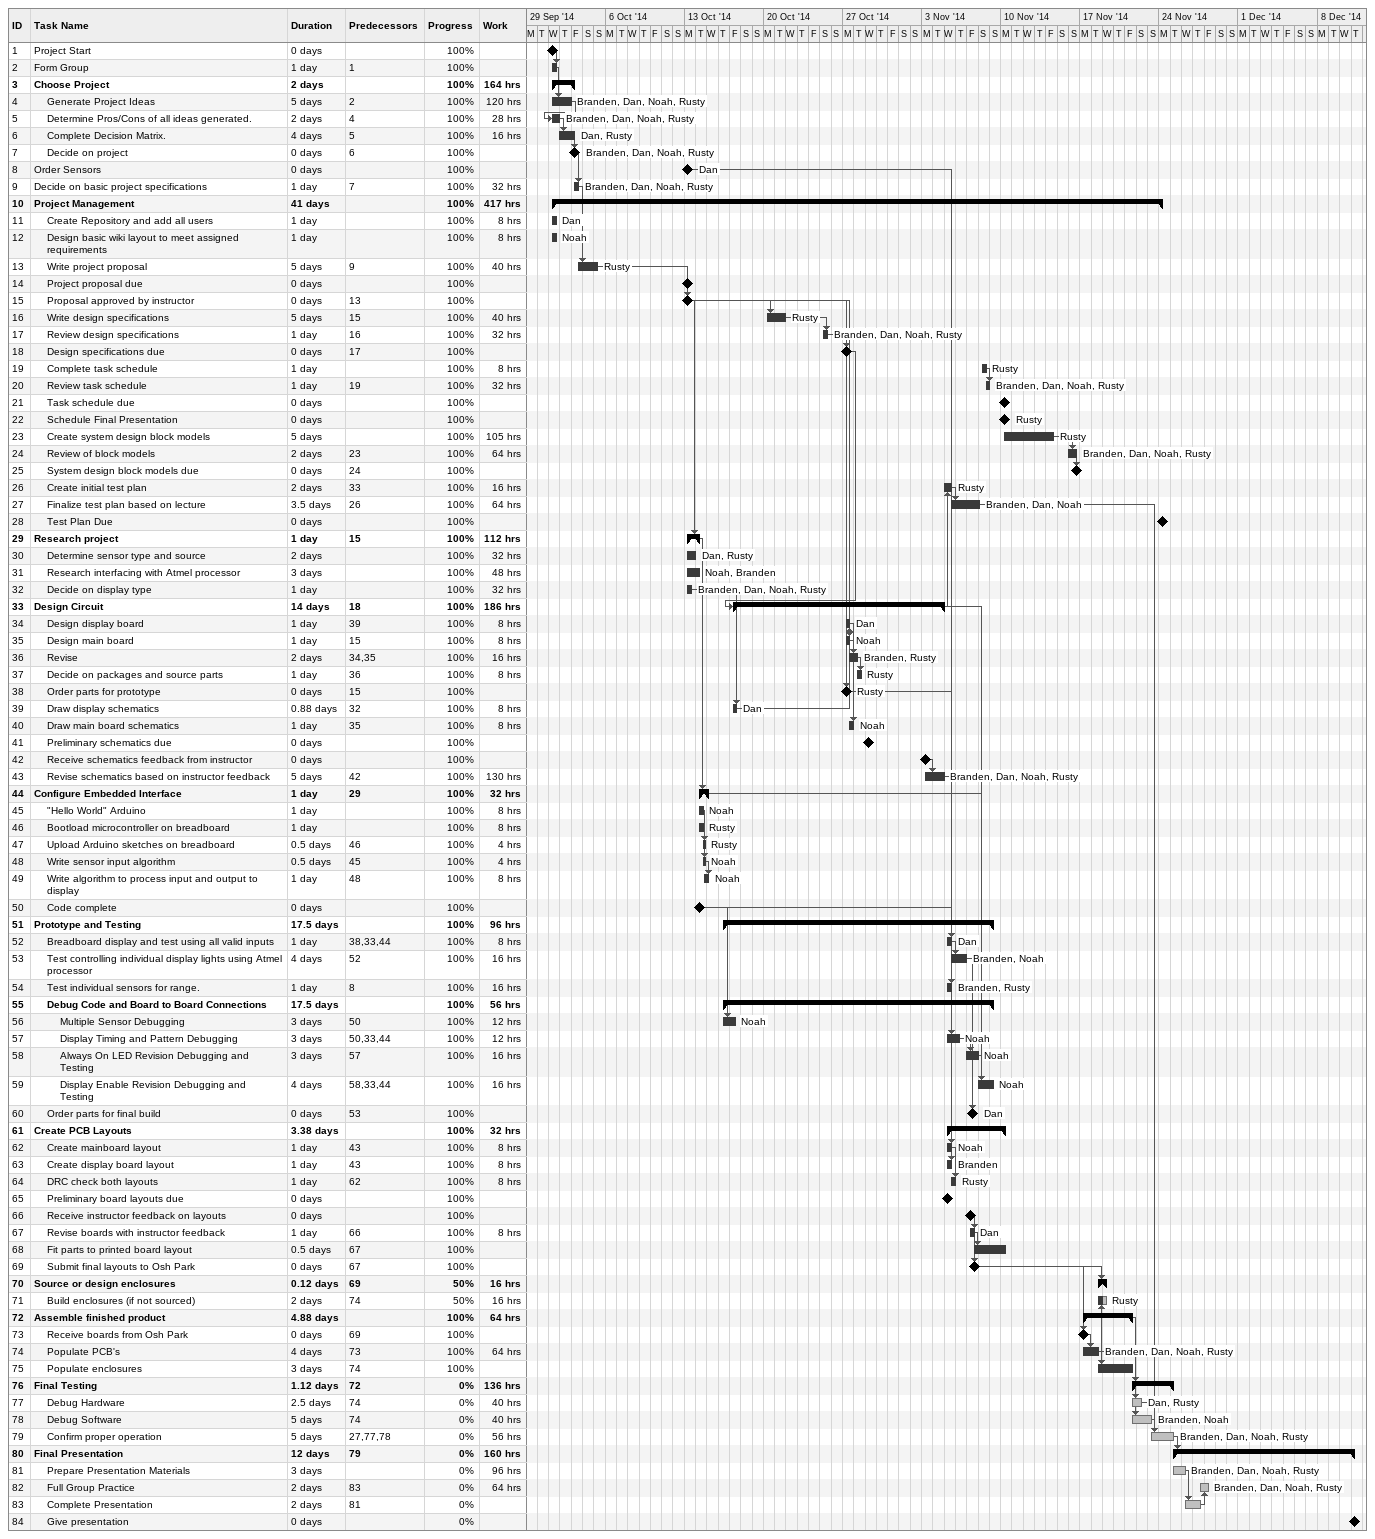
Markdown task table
| ID | Level | Task | Duration | Start | Finish | Predecessors | Resources | % complete | Work (h) |
|---|---|---|---|---|---|---|---|---|---|
| 1 | 1 | Project Start | 0d | 2014-10-01 | 2014-10-01 |  |  | 100 |  |
| 2 | 1 | Form Group | 1d | 2014-10-01 | 2014-10-01 | 1 |  | 100 |  |
| 3 | 1 | **Choose Project** | 2d | 2014-10-01 | 2014-10-03 |  |  | 100 | 164 |
| 4 | 2 | Generate Project Ideas | 5d | 2014-10-01 | 2014-10-03 | 2 | Branden, Dan, Noah, Rusty | 100 | 120 |
| 5 | 2 | Determine Pros/Cons of all ideas generated. | 2d | 2014-10-01 | 2014-10-02 | 4 | Branden, Dan, Noah, Rusty | 100 | 28 |
| 6 | 2 | Complete Decision Matrix. | 4d | 2014-10-02 | 2014-10-03 | 5 | Dan, Rusty | 100 | 16 |
| 7 | 2 | Decide on project | 0d | 2014-10-03 | 2014-10-03 | 6 | Branden, Dan, Noah, Rusty | 100 |  |
| 8 | 1 | Order Sensors | 0d | 2014-10-13 | 2014-10-13 |  | Dan | 100 |  |
| 9 | 1 | Decide on basic project specifications | 1d | 2014-10-03 | 2014-10-03 | 7 | Branden, Dan, Noah, Rusty | 100 | 32 |
| 10 | 1 | **Project Management** | 41d | 2014-10-01 | 2014-11-24 |  |  | 100 | 417 |
| 11 | 2 | Create Repository and add all users | 1d | 2014-10-01 | 2014-10-01 |  | Dan | 100 | 8 |
| 12 | 2 | Design basic wiki layout to meet assigned requirements | 1d | 2014-10-01 | 2014-10-01 |  | Noah | 100 | 8 |
| 13 | 2 | Write project proposal | 5d | 2014-10-03 | 2014-10-05 | 9 | Rusty | 100 | 40 |
| 14 | 2 | Project proposal due | 0d | 2014-10-13 | 2014-10-13 |  |  | 100 |  |
| 15 | 2 | Proposal approved by instructor | 0d | 2014-10-13 | 2014-10-13 | 13 |  | 100 |  |
| 16 | 2 | Write design specifications | 5d | 2014-10-20 | 2014-10-22 | 15 | Rusty | 100 | 40 |
| 17 | 2 | Review design specifications | 1d | 2014-10-25 | 2014-10-25 | 16 | Branden, Dan, Noah, Rusty | 100 | 32 |
| 18 | 2 | Design specifications due | 0d | 2014-10-27 | 2014-10-27 | 17 |  | 100 |  |
| 19 | 2 | Complete task schedule | 1d | 2014-11-08 | 2014-11-08 |  | Rusty | 100 | 8 |
| 20 | 2 | Review task schedule | 1d | 2014-11-08 | 2014-11-09 | 19 | Branden, Dan, Noah, Rusty | 100 | 32 |
| 21 | 2 | Task schedule due | 0d | 2014-11-10 | 2014-11-10 |  |  | 100 |  |
| 22 | 2 | Schedule Final Presentation | 0d | 2014-11-10 | 2014-11-10 |  | Rusty | 100 |  |
| 23 | 2 | Create system design block models | 5d | 2014-11-10 | 2014-11-14 |  | Rusty | 100 | 105 |
| 24 | 2 | Review of block models | 2d | 2014-11-16 | 2014-11-16 | 23 | Branden, Dan, Noah, Rusty | 100 | 64 |
| 25 | 2 | System design block models due | 0d | 2014-11-16 | 2014-11-16 | 24 |  | 100 |  |
| 26 | 2 | Create initial test plan | 2d | 2014-11-05 | 2014-11-05 | 33 | Rusty | 100 | 16 |
| 27 | 2 | Finalize test plan based on lecture | 3.5d | 2014-11-05 | 2014-11-08 | 26 | Branden, Dan, Noah | 100 | 64 |
| 28 | 2 | Test Plan Due | 0d | 2014-11-24 | 2014-11-24 |  |  | 100 |  |
| 29 | 1 | **Research project** | 1d | 2014-10-13 | 2014-10-14 | 15 |  | 100 | 112 |
| 30 | 2 | Determine sensor type and source | 2d | 2014-10-13 | 2014-10-14 |  | Dan, Rusty | 100 | 32 |
| 31 | 2 | Research interfacing with Atmel processor | 3d | 2014-10-13 | 2014-10-14 |  | Noah, Branden | 100 | 48 |
| 32 | 2 | Decide on display type | 1d | 2014-10-13 | 2014-10-13 |  | Branden, Dan, Noah, Rusty | 100 | 32 |
| 33 | 1 | **Design Circuit** | 14d | 2014-10-17 | 2014-11-05 | 18 |  | 100 | 186 |
| 34 | 2 | Design display board | 1d | 2014-10-27 | 2014-10-27 | 39 | Dan | 100 | 8 |
| 35 | 2 | Design main board | 1d | 2014-10-27 | 2014-10-27 | 15 | Noah | 100 | 8 |
| 36 | 2 | Revise | 2d | 2014-10-27 | 2014-10-28 | 34, 35 | Branden, Rusty | 100 | 16 |
| 37 | 2 | Decide on packages and source parts | 1d | 2014-10-28 | 2014-10-28 | 36 | Rusty | 100 | 8 |
| 38 | 2 | Order parts for prototype | 0d | 2014-10-27 | 2014-10-27 | 15 | Rusty | 100 |  |
| 39 | 2 | Draw display schematics | 0.88d | 2014-10-17 | 2014-10-17 | 32 | Dan | 100 | 8 |
| 40 | 2 | Draw main board schematics | 1d | 2014-10-27 | 2014-10-28 | 35 | Noah | 100 | 8 |
| 41 | 2 | Preliminary schematics due | 0d | 2014-10-29 | 2014-10-29 |  |  | 100 |  |
| 42 | 2 | Receive schematics feedback from instructor | 0d | 2014-11-03 | 2014-11-03 |  |  | 100 |  |
| 43 | 2 | Revise schematics based on instructor feedback | 5d | 2014-11-03 | 2014-11-05 | 42 | Branden, Dan, Noah, Rusty | 100 | 130 |
| 44 | 1 | **Configure Embedded Interface** | 1d | 2014-10-14 | 2014-10-15 | 29 |  | 100 | 32 |
| 45 | 2 | "Hello World" Arduino | 1d | 2014-10-14 | 2014-10-14 |  | Noah | 100 | 8 |
| 46 | 2 | Bootload microcontroller on breadboard | 1d | 2014-10-14 | 2014-10-14 |  | Rusty | 100 | 8 |
| 47 | 2 | Upload Arduino sketches on breadboard | 0.5d | 2014-10-14 | 2014-10-14 | 46 | Rusty | 100 | 4 |
| 48 | 2 | Write sensor input algorithm | 0.5d | 2014-10-14 | 2014-10-14 | 45 | Noah | 100 | 4 |
| 49 | 2 | Write algorithm to process input and output to display | 1d | 2014-10-14 | 2014-10-15 | 48 | Noah | 100 | 8 |
| 50 | 2 | Code complete | 0d | 2014-10-14 | 2014-10-14 |  |  | 100 |  |
| 51 | 1 | **Prototype and Testing** | 17.5d | 2014-10-16 | 2014-11-09 |  |  | 100 | 96 |
| 52 | 2 | Breadboard display and test using all valid inputs | 1d | 2014-11-05 | 2014-11-05 | 38, 33, 44 | Dan | 100 | 8 |
| 53 | 2 | Test controlling individual display lights using Atmel processor | 4d | 2014-11-05 | 2014-11-07 | 52 | Branden, Noah | 100 | 16 |
| 54 | 2 | Test individual sensors for range. | 1d | 2014-11-05 | 2014-11-05 | 8 | Branden, Rusty | 100 | 16 |
| 55 | 2 | **Debug Code and Board to Board Connections** | 17.5d | 2014-10-16 | 2014-11-09 |  |  | 100 | 56 |
| 56 | 3 | Multiple Sensor Debugging | 3d | 2014-10-16 | 2014-10-17 | 50 | Noah | 100 | 12 |
| 57 | 3 | Display Timing and Pattern Debugging | 3d | 2014-11-05 | 2014-11-06 | 50, 33, 44 | Noah | 100 | 12 |
| 58 | 3 | Always On LED Revision Debugging and Testing | 3d | 2014-11-07 | 2014-11-08 | 57 | Noah | 100 | 16 |
| 59 | 3 | Display Enable Revision Debugging and Testing | 4d | 2014-11-08 | 2014-11-09 | 58, 33, 44 | Noah | 100 | 16 |
| 60 | 2 | Order parts for final build | 0d | 2014-11-07 | 2014-11-07 | 53 | Dan | 100 |  |
| 61 | 1 | **Create PCB Layouts** | 3.38d | 2014-11-05 | 2014-11-10 |  |  | 100 | 32 |
| 62 | 2 | Create mainboard layout | 1d | 2014-11-05 | 2014-11-05 | 43 | Noah | 100 | 8 |
| 63 | 2 | Create display board layout | 1d | 2014-11-05 | 2014-11-05 | 43 | Branden | 100 | 8 |
| 64 | 2 | DRC check both layouts | 1d | 2014-11-05 | 2014-11-06 | 62 | Rusty | 100 | 8 |
| 65 | 2 | Preliminary board layouts due | 0d | 2014-11-05 | 2014-11-05 |  |  | 100 |  |
| 66 | 2 | Receive instructor feedback on layouts | 0d | 2014-11-07 | 2014-11-07 |  |  | 100 |  |
| 67 | 2 | Revise boards with instructor feedback | 1d | 2014-11-07 | 2014-11-07 | 66 | Dan | 100 | 8 |
| 68 | 2 | Fit parts to printed board layout | 0.5d | 2014-11-07 | 2014-11-10 | 67 |  | 100 |  |
| 69 | 2 | Submit final layouts to Osh Park | 0d | 2014-11-07 | 2014-11-07 | 67 |  | 100 |  |
| 70 | 1 | **Source or design enclosures** | 0.12d | 2014-11-18 | 2014-11-19 | 69 |  | 50 | 16 |
| 71 | 2 | Build enclosures (if not sourced) | 2d | 2014-11-18 | 2014-11-19 | 74 | Rusty | 50 | 16 |
| 72 | 1 | **Assemble finished product** | 4.88d | 2014-11-17 | 2014-11-21 |  |  | 100 | 64 |
| 73 | 2 | Receive boards from Osh Park | 0d | 2014-11-17 | 2014-11-17 | 69 |  | 100 |  |
| 74 | 2 | Populate PCB's | 4d | 2014-11-17 | 2014-11-18 | 73 | Branden, Dan, Noah, Rusty | 100 | 64 |
| 75 | 2 | Populate enclosures | 3d | 2014-11-18 | 2014-11-21 | 74 |  | 100 |  |
| 76 | 1 | **Final Testing** | 1.12d | 2014-11-21 | 2014-11-25 | 72 |  | 0 | 136 |
| 77 | 2 | Debug Hardware | 2.5d | 2014-11-21 | 2014-11-22 | 74 | Dan, Rusty | 0 | 40 |
| 78 | 2 | Debug Software | 5d | 2014-11-21 | 2014-11-23 | 74 | Branden, Noah | 0 | 40 |
| 79 | 2 | Confirm proper operation | 5d | 2014-11-23 | 2014-11-25 | 27, 77, 78 | Branden, Dan, Noah, Rusty | 0 | 56 |
| 80 | 1 | **Final Presentation** | 12d | 2014-11-25 | 2014-12-11 | 79 |  | 0 | 160 |
| 81 | 2 | Prepare Presentation Materials | 3d | 2014-11-25 | 2014-11-26 |  | Branden, Dan, Noah, Rusty | 0 | 96 |
| 82 | 2 | Full Group Practice | 2d | 2014-11-27 | 2014-11-28 | 83 | Branden, Dan, Noah, Rusty | 0 | 64 |
| 83 | 2 | Complete Presentation | 2d | 2014-11-26 | 2014-11-27 | 81 |  | 0 |  |
| 84 | 2 | Give presentation | 0d | 2014-12-11 | 2014-12-11 |  |  | 0 |  |
